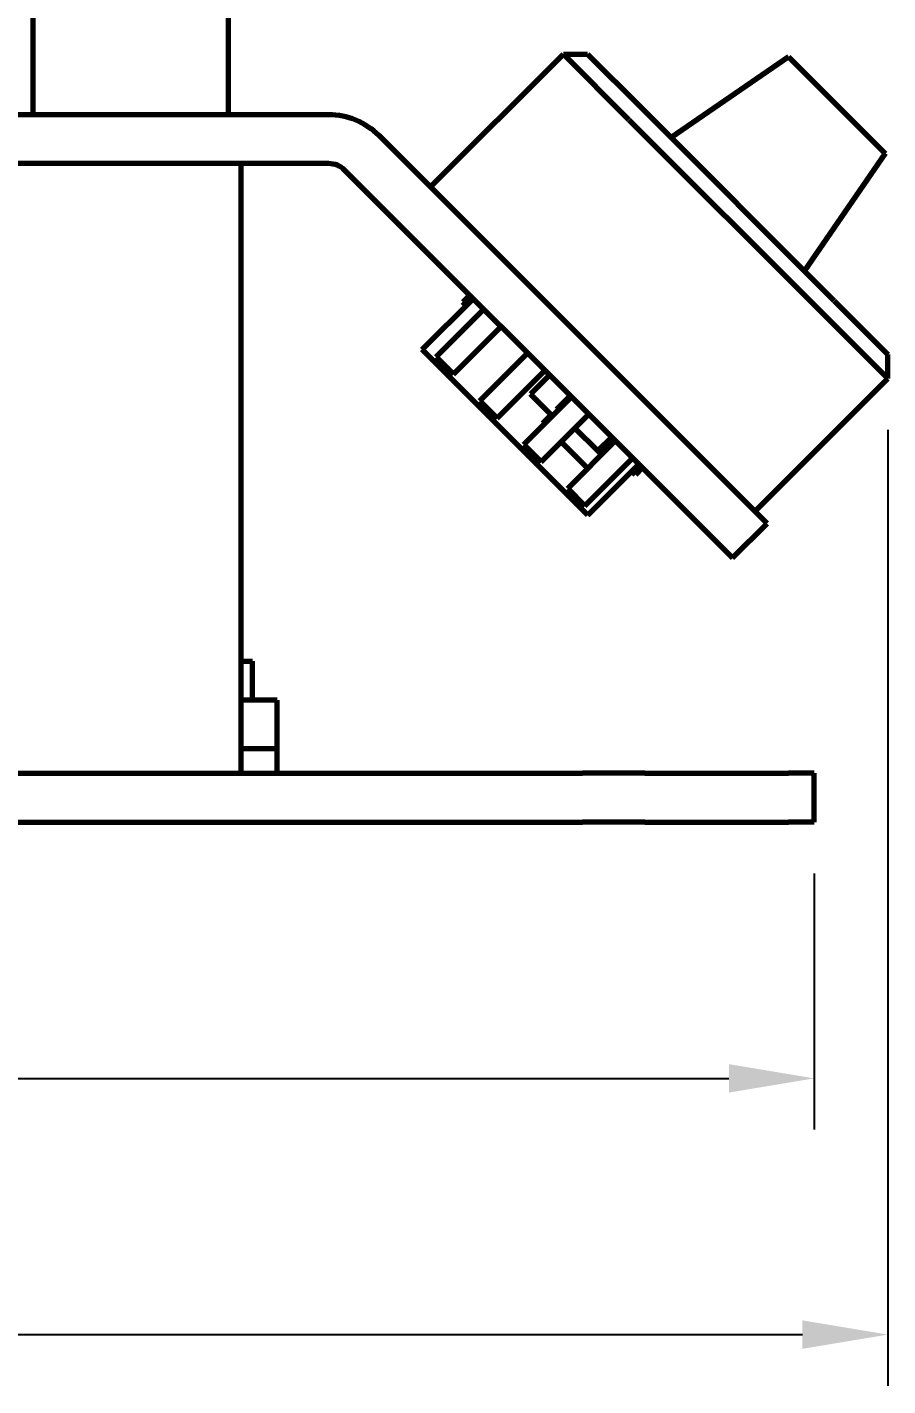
# Model space of a CAD drawing. Header units: millimetres. Extents: x 0 to 1189, y 0 to 841.
# Drawn here: x 615.6 to 650.9, y 552.5 to 608.2 of the extents above; entities that cross this region are included whole.
import ezdxf

# ---------------------------------------------------------------- set-up
doc = ezdxf.new("R2010")
doc.units = ezdxf.units.MM
doc.header["$LTSCALE"] = 0.75
doc.layers.add('FD_Dimensions', color=7, linetype='Continuous', lineweight=35)
doc.layers.add('Visible', color=7, linetype='Continuous', lineweight=70)
doc.styles.get("Standard").update_dxf_attribs({"font": 'arial.ttf'})
doc.dimstyles.new('Dim-ISO-25', dxfattribs={"dimtxt": 3.5, "dimasz": 3.5, "dimexe": 2.1, "dimexo": 2.1, "dimgap": 1.4, "dimtad": 1, "dimzin": 12, "dimdsep": 46, "dimtxsty": 'Standard', "dimcen": 0, "dimazin": 3, "dimtp": 0.1, "dimtm": 0.1, "dimtfac": 0.714286, "dimtmove": 0, "dimatfit": 3, "dimfxl": 1, "dimtzin": 12, "dimarcsym": 0})

# ---------------------------------------------------------------- blocks, each defined once
blk = doc.blocks.new('*D52')
at = {"layer": 'Defpoints', "color": 0, "transparency": 16777216}
for p in [(550.357187, 575.580703), (647.857187, 575.580703), (647.857187, 565.080703)]:
    blk.add_point(p, dxfattribs=at)
at = {"layer": 'FD_Dimensions', "color": 0, "lineweight": -2, "transparency": 16777216}
for p, q in [((550.357187, 573.480703), (550.357187, 562.980703)), ((647.857187, 573.480703), (647.857187, 562.980703)), ((553.857187, 565.080703), (644.357187, 565.080703))]:
    blk.add_line(p, q, dxfattribs=at)
at = {"layer": 'FD_Dimensions', "color": 0, "transparency": 16777216}
for points in [[(553.857187, 565.664037), (553.857187, 564.49737), (550.357187, 565.080703)], [(644.357187, 565.664037), (644.357187, 564.49737), (647.857187, 565.080703)]]:
    blk.add_solid(points, dxfattribs=at)
at = {"layer": 'FD_Dimensions', "color": 0, "transparency": 16777216, "insert": (599.107187, 568.267709), "char_height": 3.5, "attachment_point": 5}
blk.add_mtext('97.5', dxfattribs=at)
blk = doc.blocks.new('*D53')
at = {"layer": 'Defpoints', "color": 0, "transparency": 16777216}
for p in [(650.869146, 593.760403), (550.357187, 575.580703), (650.869146, 554.580703)]:
    blk.add_point(p, dxfattribs=at)
at = {"layer": 'FD_Dimensions', "color": 0, "lineweight": -2, "transparency": 16777216}
for p, q in [((650.869146, 591.660403), (650.869146, 552.480703)), ((550.357187, 573.480703), (550.357187, 552.480703)), ((553.857187, 554.580703), (647.369146, 554.580703))]:
    blk.add_line(p, q, dxfattribs=at)
at = {"layer": 'FD_Dimensions', "color": 0, "transparency": 16777216}
for points in [[(553.857187, 555.164037), (553.857187, 553.99737), (550.357187, 554.580703)], [(647.369146, 555.164037), (647.369146, 553.99737), (650.869146, 554.580703)]]:
    blk.add_solid(points, dxfattribs=at)
at = {"layer": 'FD_Dimensions', "color": 0, "transparency": 16777216, "insert": (600.613167, 557.767709), "char_height": 3.5, "attachment_point": 5}
blk.add_mtext('100.51', dxfattribs=at)

msp = doc.modelspace()

# ---------------------------------------------------------------- linework, layer by layer
at = {"layer": 'Visible', "extrusion": (0, 1, 0)}
for p, q in [((615.857, 604.581), (615.857, 644.581)), ((623.857, 604.581), (623.857, 644.581)), ((632.131, 601.609), (637.576, 607.054)), ((637.576, 607.054), (638.565, 607.054)), ((640.263, 604.367), (637.576, 607.054)), ((638.565, 607.054), (640.758, 604.862)), ((646.803, 606.948), (641.986, 603.634)), ((646.803, 606.948), (650.763, 602.988)), ((648.677, 596.942), (640.758, 604.862)), ((607.857, 604.581), (627.958, 604.581)), ((640.263, 604.367), (648.182, 596.447)), ((630.009, 603.731), (642.737, 591.003)), ((607.857, 602.581), (627.958, 602.581)), ((624.357, 602.581), (624.357, 577.581)), ((650.763, 602.988), (647.449, 598.17)), ((628.595, 602.317), (641.323, 589.588)), ((631.794, 594.946), (633.88, 597.032)), ((633.738, 597.173), (633.455, 596.891)), ((633.597, 596.749), (633.455, 596.891)), ((648.677, 596.942), (650.869, 594.75)), ((632.364, 594.644), (634.316, 596.596)), ((650.869, 593.76), (648.182, 596.447)), ((633.071, 593.937), (635.023, 595.889)), ((638.582, 588.158), (631.794, 594.946)), ((632.364, 594.644), (633.071, 593.937)), ((634.16, 592.848), (636.112, 594.8)), ((650.869, 593.76), (650.869, 594.75)), ((634.867, 592.141), (636.819, 594.093)), ((637.01, 593.902), (636.232, 593.124)), ((645.424, 588.316), (650.869, 593.76)), ((635.956, 591.052), (637.908, 593.004)), ((637.081, 592.275), (636.232, 593.124)), ((637.858, 593.053), (637.293, 592.488)), ((634.16, 592.848), (634.867, 592.141)), ((637.342, 592.438), (637.293, 592.488)), ((636.663, 590.345), (638.615, 592.297)), ((637.081, 592.275), (636.727, 591.922)), ((636.777, 591.872), (636.727, 591.922)), ((638.99, 590.791), (638.049, 591.731)), ((638.99, 590.791), (639.555, 591.356)), ((635.956, 591.052), (636.663, 590.345)), ((638.573, 590.076), (637.484, 591.165)), ((637.752, 589.256), (639.704, 591.208)), ((639.138, 590.642), (638.99, 590.791)), ((645.919, 587.821), (642.737, 591.003)), ((638.459, 588.549), (640.411, 590.501)), ((638.582, 588.158), (640.668, 590.244)), ((640.526, 589.82), (640.385, 589.961)), ((640.809, 590.102), (640.526, 589.82)), ((637.752, 589.256), (638.459, 588.549)), ((641.323, 589.588), (644.505, 586.406)), ((644.505, 586.406), (645.919, 587.821)), ((624.357, 582.181), (624.844, 582.181)), ((624.844, 580.581), (624.844, 582.181)), ((625.844, 580.581), (624.357, 580.581)), ((625.844, 578.581), (625.844, 580.581)), ((625.844, 578.581), (624.357, 578.581)), ((625.844, 578.581), (624.357, 578.581)), ((625.844, 577.581), (625.844, 578.581)), ((559.848, 577.581), (638.366, 577.581)), ((640.912, 577.581), (638.366, 577.581)), ((640.912, 577.581), (646.803, 577.581)), ((647.857, 577.581), (646.803, 577.581)), ((647.857, 575.581), (647.857, 577.581)), ((559.848, 575.581), (638.366, 575.581)), ((640.912, 575.581), (638.366, 575.581)), ((640.912, 575.581), (646.803, 575.581)), ((647.857, 575.581), (646.803, 575.581))]:
    msp.add_line(p, q, dxfattribs=at)
at = {"layer": 'Visible', "extrusion": (-2e-16, 0, -1)}
for radius in [2.9, 0.9]:
    msp.add_arc((-627.958, 601.681), radius, 90, 135, dxfattribs=at)

# ---------------------------------------------------------------- dimensions: what is measured, and where the dimension line sits
at = {"layer": 'FD_Dimensions'}
for base, p2, picture, middle in [((650.869, 554.581), (650.869, 593.76), '*D53', (600.613, 557.768)), ((647.857, 565.081), (647.857, 575.581), '*D52', (599.107, 568.268))]:
    dim = msp.add_linear_dim(base=base, p1=(550.357, 575.581), p2=p2, dimstyle='Dim-ISO-25', override={"dimlfac": 1, "dimclrd": 0, "dimclre": 0}, dxfattribs=at)
    dim.commit()
    dim.dimension.update_dxf_attribs({"geometry": picture, "text_midpoint": middle})

doc.saveas('drawing.dxf')
